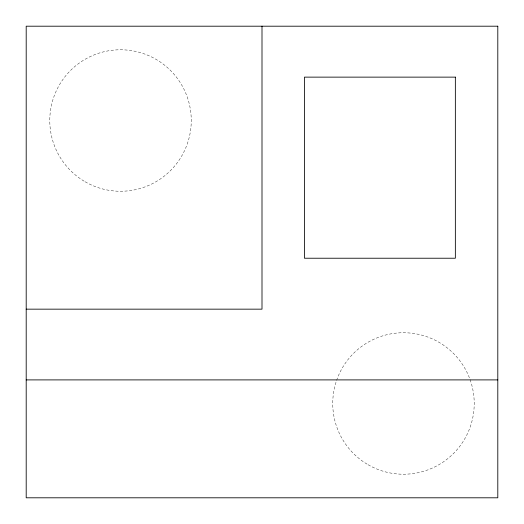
<?xml version="1.0" encoding="UTF-8"?>
<svg xmlns="http://www.w3.org/2000/svg" width="524" height="524" viewBox="0 0 524 524"><rect width="100%" height="100%" fill="white"/><g stroke="black" fill="none" stroke-linecap="round" stroke-linejoin="round"><path stroke-width="0.39" stroke-dasharray="2.62 1.97" d="M85.15 181.782A70.74 70.74 0 0 0 191.26 120.52A70.74 70.74 0 0 0 85.15 59.258A70.74 70.74 0 0 0 85.15 181.782M368.11 464.742A70.74 70.74 0 0 0 474.22 403.48A70.74 70.74 0 0 0 368.11 342.218A70.74 70.74 0 0 0 368.11 464.742"/><path stroke-width="0.79" d="M26.2 309.16L262 309.16L262 26.2M26.2 379.9L497.8 379.9M497.8 26.2L26.2 26.2L26.2 497.8L497.8 497.8L497.8 26.2M455.356 77.133L304.444 77.133L304.444 258.227L455.356 258.227L455.356 77.133"/></g></svg>
